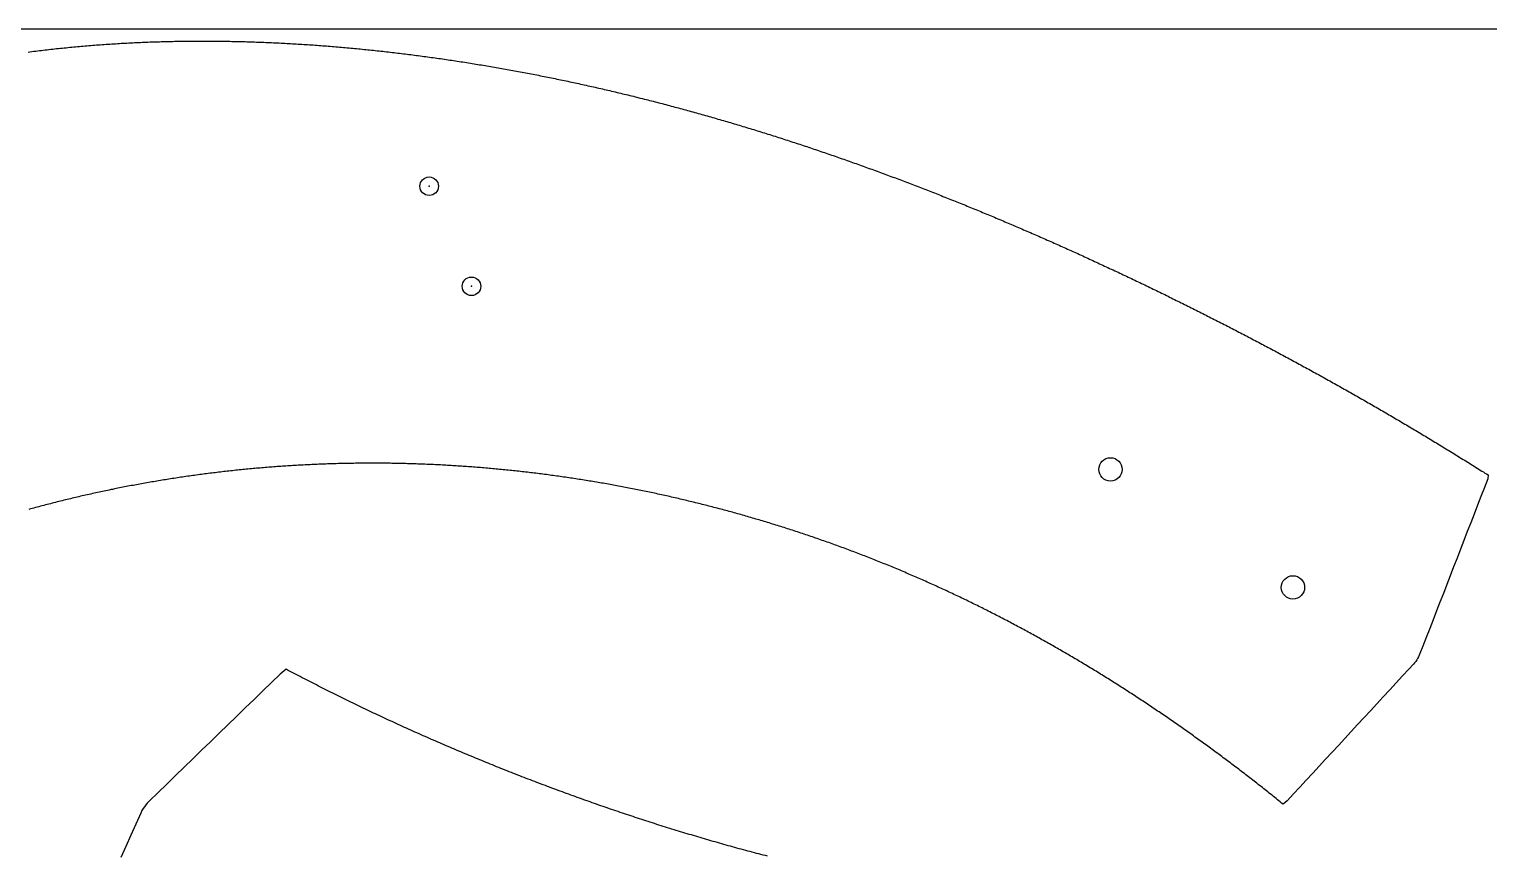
# Model space of a CAD drawing. Extents: x 65 to 369, y 520 to 566.
# Drawn here: x 204.83 to 245.13, y 542.97 to 565.79 of the extents above; entities that cross this region are included whole.
import ezdxf

# ---------------------------------------------------------------- set-up
doc = ezdxf.new("R2010")
doc.units = 0
doc.header["$PDMODE"] = 32
doc.header["$PDSIZE"] = 0.51
doc.layers.get('0').update_dxf_attribs({"linetype": 'CONTINUOUS'})
for name, color, linetype in [('CUT_SHEET', 1, 'CONTINUOUS'), ('DRILLING', 3, 'CONTINUOUS'), ('ENGRAVE', 4, 'CONTINUOUS')]:
    doc.layers.add(name, color=color, linetype=linetype)

# ---------------------------------------------------------------- blocks, each defined once
blk = doc.blocks.new('*U776')
at = {"layer": 'ENGRAVE'}
blk.add_point((0, 0), dxfattribs=at)
blk = doc.blocks.new('*U777')
at = {"layer": 'ENGRAVE', "color": 0, "linetype": 'BYBLOCK'}
for p in [(0, 0), (3, 0)]:
    blk.add_blockref('*U776', p, dxfattribs=at)

msp = doc.modelspace()

# ---------------------------------------------------------------- linework, layer by layer
for points in [[(204.798, 565.155, 0), (204.851, 565.161, 0), (204.903, 565.168, 0), (204.955, 565.175, 0), (205.008, 565.181, 0), (205.06, 565.188, 0), (205.113, 565.194, 0), (205.165, 565.201, 0), (205.217, 565.207, 0), (205.27, 565.213, 0), (205.322, 565.219, 0), (205.375, 565.225, 0), (205.427, 565.231, 0), (205.48, 565.237, 0), (205.532, 565.242, 0), (205.585, 565.248, 0), (205.637, 565.254, 0), (205.69, 565.259, 0), (205.742, 565.265, 0), (205.795, 565.27, 0), (205.847, 565.275, 0), (205.9, 565.28, 0), (205.952, 565.286, 0), (206.005, 565.291, 0), (206.057, 565.296, 0), (206.11, 565.3, 0), (206.162, 565.305, 0), (206.215, 565.31, 0), (206.267, 565.315, 0), (206.32, 565.319, 0), (206.372, 565.324, 0), (206.425, 565.328, 0), (206.478, 565.332, 0), (206.53, 565.337, 0), (206.583, 565.341, 0), (206.635, 565.345, 0), (206.688, 565.349, 0), (206.74, 565.353, 0), (206.793, 565.357, 0), (206.846, 565.361, 0), (206.898, 565.364, 0), (206.951, 565.368, 0), (207.003, 565.372, 0), (207.056, 565.375, 0), (207.108, 565.379, 0), (207.161, 565.382, 0), (207.214, 565.385, 0), (207.266, 565.388, 0), (207.319, 565.392, 0), (207.371, 565.395, 0), (207.424, 565.398, 0), (207.477, 565.4, 0), (207.529, 565.403, 0), (207.582, 565.406, 0), (207.634, 565.409, 0), (207.687, 565.411, 0), (207.74, 565.414, 0), (207.792, 565.416, 0), (207.845, 565.419, 0), (207.898, 565.421, 0), (207.95, 565.423, 0), (208.003, 565.425, 0), (208.055, 565.428, 0), (208.108, 565.43, 0), (208.161, 565.432, 0), (208.213, 565.433, 0), (208.266, 565.435, 0), (208.318, 565.437, 0), (208.371, 565.439, 0), (208.424, 565.44, 0), (208.476, 565.442, 0), (208.529, 565.443, 0), (208.581, 565.445, 0), (208.634, 565.446, 0), (208.687, 565.447, 0), (208.739, 565.448, 0), (208.792, 565.45, 0), (208.844, 565.451, 0), (208.897, 565.452, 0), (208.95, 565.452, 0), (209.002, 565.453, 0), (209.055, 565.454, 0), (209.107, 565.455, 0), (209.16, 565.455, 0), (209.212, 565.456, 0), (209.265, 565.456, 0), (209.318, 565.457, 0), (209.37, 565.457, 0), (209.423, 565.457, 0), (209.475, 565.458, 0), (209.528, 565.458, 0), (209.58, 565.458, 0), (209.633, 565.458, 0), (209.686, 565.458, 0), (209.738, 565.458, 0), (209.791, 565.457, 0), (209.843, 565.457, 0), (209.896, 565.457, 0), (209.948, 565.457, 0), (210.001, 565.456, 0), (210.053, 565.456, 0), (210.106, 565.455, 0), (210.158, 565.454, 0), (210.211, 565.454, 0), (210.263, 565.453, 0), (210.316, 565.452, 0), (210.368, 565.451, 0), (210.421, 565.45, 0), (210.473, 565.449, 0), (210.526, 565.448, 0), (210.578, 565.447, 0), (210.631, 565.445, 0), (210.683, 565.444, 0), (210.736, 565.443, 0), (210.788, 565.441, 0), (210.84, 565.44, 0), (210.893, 565.438, 0), (210.945, 565.437, 0), (210.998, 565.435, 0), (211.05, 565.433, 0), (211.103, 565.431, 0), (211.155, 565.43, 0), (211.207, 565.428, 0), (211.26, 565.426, 0), (211.312, 565.424, 0), (211.364, 565.421, 0), (211.417, 565.419, 0), (211.469, 565.417, 0), (211.521, 565.415, 0), (211.574, 565.412, 0), (211.626, 565.41, 0), (211.678, 565.407, 0), (211.731, 565.405, 0), (211.783, 565.402, 0), (211.835, 565.399, 0), (211.888, 565.397, 0), (211.94, 565.394, 0), (211.992, 565.391, 0), (212.044, 565.388, 0), (212.097, 565.385, 0), (212.149, 565.382, 0), (212.201, 565.379, 0), (212.253, 565.376, 0), (212.305, 565.373, 0), (212.358, 565.369, 0), (212.41, 565.366, 0), (212.462, 565.363, 0), (212.514, 565.359, 0), (212.566, 565.356, 0), (212.618, 565.352, 0), (212.67, 565.349, 0), (212.723, 565.345, 0), (212.775, 565.341, 0), (212.827, 565.337, 0), (212.879, 565.334, 0), (212.931, 565.33, 0), (212.983, 565.326, 0), (213.035, 565.322, 0), (213.087, 565.318, 0), (213.139, 565.313, 0), (213.191, 565.309, 0), (213.243, 565.305, 0), (213.295, 565.301, 0), (213.347, 565.296, 0), (213.399, 565.292, 0), (213.451, 565.287, 0), (213.503, 565.283, 0), (213.555, 565.278, 0), (213.607, 565.274, 0), (213.659, 565.269, 0), (213.711, 565.264, 0), (213.763, 565.259, 0), (213.815, 565.254, 0), (213.866, 565.249, 0), (213.918, 565.244, 0), (213.97, 565.239, 0), (214.022, 565.234, 0), (214.074, 565.229, 0), (214.126, 565.224, 0), (214.177, 565.219, 0), (214.229, 565.213, 0), (214.281, 565.208, 0), (214.333, 565.203, 0), (214.385, 565.197, 0), (214.436, 565.191, 0), (214.488, 565.186, 0), (214.54, 565.18, 0), (214.592, 565.175, 0), (214.643, 565.169, 0), (214.695, 565.163, 0), (214.747, 565.157, 0), (214.798, 565.151, 0), (214.85, 565.145, 0), (214.902, 565.139, 0), (214.953, 565.133, 0), (215.005, 565.127, 0), (215.057, 565.121, 0), (215.108, 565.115, 0), (215.16, 565.108, 0), (215.211, 565.102, 0), (215.263, 565.096, 0), (215.314, 565.089, 0), (215.366, 565.083, 0), (215.417, 565.076, 0), (215.469, 565.069, 0), (215.52, 565.063, 0), (215.572, 565.056, 0), (215.623, 565.049, 0), (215.675, 565.042, 0), (215.726, 565.036, 0), (215.778, 565.029, 0), (215.829, 565.022, 0), (215.881, 565.015, 0), (215.932, 565.008, 0), (215.983, 565.001, 0), (216.035, 564.993, 0), (216.086, 564.986, 0), (216.138, 564.979, 0), (216.189, 564.972, 0), (216.24, 564.964, 0), (216.292, 564.957, 0), (216.343, 564.949, 0), (216.394, 564.942, 0), (216.445, 564.934, 0), (216.497, 564.927, 0), (216.548, 564.919, 0), (216.599, 564.911, 0), (216.65, 564.903, 0), (216.702, 564.896, 0), (216.753, 564.888, 0), (216.804, 564.88, 0), (216.855, 564.872, 0), (216.906, 564.864, 0), (216.957, 564.856, 0), (217.009, 564.848, 0), (217.06, 564.839, 0), (217.111, 564.831, 0), (217.162, 564.823, 0), (217.213, 564.815, 0), (217.264, 564.806, 0), (217.315, 564.798, 0), (217.366, 564.789, 0), (217.417, 564.781, 0), (217.468, 564.772, 0), (217.519, 564.764, 0), (217.57, 564.755, 0), (217.621, 564.746, 0), (217.672, 564.737, 0), (217.723, 564.729, 0), (217.774, 564.72, 0), (217.825, 564.711, 0), (217.876, 564.702, 0), (217.927, 564.693, 0), (217.978, 564.684, 0), (218.029, 564.675, 0), (218.08, 564.665, 0), (218.131, 564.656, 0), (218.181, 564.647, 0), (218.232, 564.638, 0), (218.283, 564.628, 0), (218.334, 564.619, 0), (218.385, 564.609, 0), (218.436, 564.6, 0), (218.486, 564.59, 0), (218.537, 564.581, 0), (218.588, 564.571, 0), (218.639, 564.561, 0), (218.689, 564.552, 0), (218.74, 564.542, 0), (218.791, 564.532, 0), (218.841, 564.522, 0), (218.892, 564.512, 0), (218.943, 564.502, 0), (218.993, 564.492, 0), (219.044, 564.482, 0), (219.095, 564.472, 0), (219.145, 564.462, 0), (219.196, 564.452, 0), (219.247, 564.441, 0), (219.297, 564.431, 0), (219.348, 564.421, 0), (219.398, 564.41, 0), (219.449, 564.4, 0), (219.499, 564.389, 0), (219.55, 564.379, 0), (219.6, 564.368, 0), (219.651, 564.358, 0), (219.701, 564.347, 0), (219.752, 564.336, 0), (219.802, 564.325, 0), (219.853, 564.315, 0), (219.903, 564.304, 0), (219.954, 564.293, 0), (220.004, 564.282, 0), (220.054, 564.271, 0), (220.105, 564.26, 0), (220.155, 564.249, 0), (220.205, 564.238, 0), (220.256, 564.226, 0), (220.306, 564.215, 0), (220.356, 564.204, 0), (220.407, 564.193, 0), (220.457, 564.181, 0), (220.507, 564.17, 0), (220.558, 564.158, 0), (220.608, 564.147, 0), (220.658, 564.135, 0), (220.708, 564.124, 0), (220.759, 564.112, 0), (220.809, 564.1, 0), (220.859, 564.089, 0), (220.909, 564.077, 0), (220.959, 564.065, 0), (221.009, 564.053, 0), (221.06, 564.041, 0), (221.11, 564.029, 0), (221.16, 564.017, 0), (221.21, 564.005, 0), (221.26, 563.993, 0), (221.31, 563.981, 0), (221.36, 563.969, 0), (221.41, 563.957, 0), (221.46, 563.944, 0), (221.51, 563.932, 0), (221.56, 563.92, 0), (221.61, 563.907, 0), (221.66, 563.895, 0), (221.71, 563.883, 0), (221.76, 563.87, 0), (221.81, 563.857, 0), (221.86, 563.845, 0), (221.91, 563.832, 0), (221.96, 563.82, 0), (222.01, 563.807, 0), (222.06, 563.794, 0), (222.109, 563.781, 0), (222.159, 563.768, 0), (222.209, 563.755, 0), (222.259, 563.743, 0), (222.309, 563.73, 0), (222.359, 563.716, 0), (222.408, 563.703, 0), (222.458, 563.69, 0), (222.508, 563.677, 0), (222.558, 563.664, 0), (222.607, 563.651, 0), (222.657, 563.637, 0), (222.707, 563.624, 0), (222.757, 563.611, 0), (222.806, 563.597, 0), (222.856, 563.584, 0), (222.906, 563.57, 0), (222.955, 563.557, 0), (223.005, 563.543, 0), (223.054, 563.53, 0), (223.104, 563.516, 0), (223.154, 563.502, 0), (223.203, 563.489, 0), (223.253, 563.475, 0), (223.302, 563.461, 0), (223.352, 563.447, 0), (223.401, 563.433, 0), (223.451, 563.419, 0), (223.5, 563.405, 0), (223.55, 563.391, 0), (223.599, 563.377, 0), (223.649, 563.363, 0), (223.698, 563.349, 0), (223.748, 563.335, 0), (223.797, 563.32, 0), (223.847, 563.306, 0), (223.896, 563.292, 0), (223.945, 563.277, 0), (223.995, 563.263, 0), (224.044, 563.249, 0), (224.093, 563.234, 0), (224.143, 563.22, 0), (224.192, 563.205, 0), (224.241, 563.19, 0), (224.291, 563.176, 0), (224.34, 563.161, 0), (224.389, 563.146, 0), (224.438, 563.132, 0), (224.488, 563.117, 0), (224.537, 563.102, 0), (224.586, 563.087, 0), (224.635, 563.072, 0), (224.685, 563.057, 0), (224.734, 563.042, 0), (224.783, 563.027, 0), (224.832, 563.012, 0), (224.881, 562.997, 0), (224.93, 562.982, 0), (224.979, 562.967, 0), (225.028, 562.952, 0), (225.077, 562.936, 0), (225.127, 562.921, 0), (225.176, 562.906, 0), (225.225, 562.89, 0), (225.274, 562.875, 0), (225.323, 562.859, 0), (225.372, 562.844, 0), (225.421, 562.828, 0), (225.47, 562.813, 0), (225.519, 562.797, 0), (225.568, 562.782, 0), (225.616, 562.766, 0), (225.665, 562.75, 0), (225.714, 562.734, 0), (225.763, 562.719, 0), (225.812, 562.703, 0), (225.861, 562.687, 0), (225.91, 562.671, 0), (225.959, 562.655, 0), (226.007, 562.639, 0), (226.056, 562.623, 0), (226.105, 562.607, 0), (226.154, 562.591, 0), (226.203, 562.575, 0), (226.251, 562.559, 0), (226.3, 562.543, 0), (226.349, 562.526, 0), (226.397, 562.51, 0), (226.446, 562.494, 0), (226.495, 562.477, 0), (226.543, 562.461, 0), (226.592, 562.445, 0), (226.641, 562.428, 0), (226.689, 562.412, 0), (226.738, 562.395, 0), (226.787, 562.379, 0), (226.835, 562.362, 0), (226.884, 562.345, 0), (226.932, 562.329, 0), (226.981, 562.312, 0), (227.029, 562.295, 0), (227.078, 562.278, 0), (227.126, 562.262, 0), (227.175, 562.245, 0), (227.223, 562.228, 0), (227.272, 562.211, 0), (227.32, 562.194, 0), (227.369, 562.177, 0), (227.417, 562.16, 0), (227.466, 562.143, 0), (227.514, 562.126, 0), (227.562, 562.109, 0), (227.611, 562.091, 0), (227.659, 562.074, 0), (227.707, 562.057, 0), (227.756, 562.04, 0), (227.804, 562.022, 0), (227.852, 562.005, 0), (227.901, 561.988, 0), (227.949, 561.97, 0), (227.997, 561.953, 0), (228.045, 561.935, 0), (228.094, 561.918, 0), (228.142, 561.9, 0), (228.19, 561.883, 0), (228.238, 561.865, 0), (228.286, 561.848, 0), (228.335, 561.83, 0), (228.383, 561.812, 0), (228.431, 561.794, 0), (228.479, 561.777, 0), (228.527, 561.759, 0), (228.575, 561.741, 0), (228.623, 561.723, 0), (228.671, 561.705, 0), (228.719, 561.687, 0), (228.767, 561.669, 0), (228.815, 561.651, 0), (228.863, 561.633, 0), (228.911, 561.615, 0), (228.959, 561.597, 0), (229.007, 561.579, 0), (229.055, 561.561, 0), (229.103, 561.542, 0), (229.151, 561.524, 0), (229.199, 561.506, 0), (229.247, 561.488, 0), (229.295, 561.469, 0), (229.343, 561.451, 0), (229.391, 561.432, 0), (229.438, 561.414, 0), (229.486, 561.396, 0), (229.534, 561.377, 0), (229.582, 561.358, 0), (229.63, 561.34, 0), (229.677, 561.321, 0), (229.725, 561.303, 0), (229.773, 561.284, 0), (229.821, 561.265, 0), (229.868, 561.247, 0), (229.916, 561.228, 0), (229.964, 561.209, 0), (230.011, 561.19, 0), (230.059, 561.171, 0), (230.107, 561.152, 0), (230.154, 561.134, 0), (230.202, 561.115, 0), (230.25, 561.096, 0), (230.297, 561.077, 0), (230.345, 561.058, 0), (230.392, 561.039, 0), (230.44, 561.019, 0), (230.487, 561, 0), (230.535, 560.981, 0), (230.582, 560.962, 0), (230.63, 560.943, 0), (230.677, 560.923, 0), (230.725, 560.904, 0), (230.772, 560.885, 0), (230.82, 560.865, 0), (230.867, 560.846, 0), (230.915, 560.827, 0), (230.962, 560.807, 0), (231.009, 560.788, 0), (231.057, 560.768, 0), (231.104, 560.749, 0), (231.151, 560.729, 0), (231.199, 560.71, 0), (231.246, 560.69, 0), (231.293, 560.67, 0), (231.341, 560.651, 0), (231.388, 560.631, 0), (231.435, 560.611, 0), (231.482, 560.592, 0), (231.53, 560.572, 0), (231.577, 560.552, 0), (231.624, 560.532, 0), (231.671, 560.512, 0), (231.718, 560.492, 0), (231.766, 560.472, 0), (231.813, 560.452, 0), (231.86, 560.432, 0), (231.907, 560.412, 0), (231.954, 560.392, 0), (232.001, 560.372, 0), (232.048, 560.352, 0), (232.095, 560.332, 0), (232.142, 560.312, 0), (232.189, 560.292, 0), (232.236, 560.271, 0), (232.283, 560.251, 0), (232.33, 560.231, 0), (232.377, 560.211, 0), (232.424, 560.19, 0), (232.471, 560.17, 0), (232.518, 560.149, 0), (232.565, 560.129, 0), (232.612, 560.109, 0), (232.659, 560.088, 0), (232.706, 560.068, 0), (232.752, 560.047, 0), (232.799, 560.027, 0), (232.846, 560.006, 0), (232.893, 559.985, 0), (232.94, 559.965, 0), (232.987, 559.944, 0), (233.033, 559.923, 0), (233.08, 559.903, 0), (233.127, 559.882, 0), (233.174, 559.861, 0), (233.22, 559.84, 0), (233.267, 559.82, 0), (233.314, 559.799, 0), (233.36, 559.778, 0), (233.407, 559.757, 0), (233.454, 559.736, 0), (233.5, 559.715, 0), (233.547, 559.694, 0), (233.593, 559.673, 0), (233.64, 559.652, 0), (233.687, 559.631, 0), (233.733, 559.61, 0), (233.78, 559.589, 0), (233.826, 559.568, 0), (233.873, 559.546, 0), (233.919, 559.525, 0), (233.966, 559.504, 0), (234.012, 559.483, 0), (234.059, 559.462, 0), (234.105, 559.44, 0), (234.151, 559.419, 0), (234.198, 559.398, 0), (234.244, 559.376, 0), (234.291, 559.355, 0), (234.337, 559.333, 0), (234.383, 559.312, 0), (234.43, 559.291, 0), (234.476, 559.269, 0), (234.522, 559.248, 0), (234.569, 559.226, 0), (234.615, 559.204, 0), (234.661, 559.183, 0), (234.707, 559.161, 0), (234.754, 559.14, 0), (234.8, 559.118, 0), (234.846, 559.096, 0), (234.892, 559.075, 0), (234.938, 559.053, 0), (234.985, 559.031, 0), (235.031, 559.009, 0), (235.077, 558.988, 0), (235.123, 558.966, 0), (235.169, 558.944, 0), (235.215, 558.922, 0), (235.261, 558.9, 0), (235.307, 558.878, 0), (235.353, 558.856, 0), (235.399, 558.834, 0), (235.445, 558.812, 0), (235.492, 558.79, 0), (235.538, 558.768, 0), (235.583, 558.746, 0), (235.629, 558.724, 0), (235.675, 558.702, 0), (235.721, 558.68, 0), (235.767, 558.658, 0), (235.813, 558.636, 0), (235.859, 558.613, 0), (235.905, 558.591, 0), (235.951, 558.569, 0), (235.997, 558.547, 0), (236.043, 558.524, 0), (236.088, 558.502, 0), (236.134, 558.48, 0), (236.18, 558.457, 0), (236.226, 558.435, 0), (236.272, 558.412, 0), (236.317, 558.39, 0), (236.363, 558.367, 0), (236.409, 558.345, 0), (236.455, 558.322, 0), (236.5, 558.3, 0), (236.546, 558.277, 0), (236.592, 558.255, 0), (236.637, 558.232, 0), (236.683, 558.21, 0), (236.729, 558.187, 0), (236.774, 558.164, 0), (236.82, 558.142, 0), (236.865, 558.119, 0), (236.911, 558.096, 0), (236.957, 558.073, 0), (237.002, 558.05, 0), (237.048, 558.028, 0), (237.093, 558.005, 0), (237.139, 557.982, 0), (237.184, 557.959, 0), (237.23, 557.936, 0), (237.275, 557.913, 0), (237.321, 557.89, 0), (237.366, 557.867, 0), (237.412, 557.844, 0), (237.457, 557.821, 0), (237.502, 557.798, 0), (237.548, 557.775, 0), (237.593, 557.752, 0), (237.639, 557.729, 0), (237.684, 557.706, 0), (237.729, 557.682, 0), (237.775, 557.659, 0), (237.82, 557.636, 0), (237.865, 557.613, 0), (237.911, 557.59, 0), (237.956, 557.566, 0), (238.001, 557.543, 0), (238.046, 557.52, 0), (238.092, 557.496, 0), (238.137, 557.473, 0), (238.182, 557.449, 0), (238.227, 557.426, 0), (238.272, 557.402, 0), (238.318, 557.379, 0), (238.363, 557.355, 0), (238.408, 557.332, 0), (238.453, 557.308, 0), (238.498, 557.285, 0), (238.543, 557.261, 0), (238.588, 557.238, 0), (238.633, 557.214, 0), (238.679, 557.19, 0), (238.724, 557.167, 0), (238.769, 557.143, 0), (238.814, 557.119, 0), (238.859, 557.095, 0), (238.904, 557.072, 0), (238.949, 557.048, 0), (238.994, 557.024, 0), (239.039, 557, 0), (239.084, 556.976, 0), (239.129, 556.952, 0), (239.173, 556.928, 0), (239.218, 556.904, 0), (239.263, 556.88, 0), (239.308, 556.856, 0), (239.353, 556.832, 0), (239.398, 556.808, 0), (239.443, 556.784, 0), (239.488, 556.76, 0), (239.532, 556.736, 0), (239.577, 556.712, 0), (239.622, 556.688, 0), (239.667, 556.664, 0), (239.712, 556.639, 0), (239.756, 556.615, 0), (239.801, 556.591, 0), (239.846, 556.567, 0), (239.89, 556.542, 0), (239.935, 556.518, 0), (239.98, 556.494, 0), (240.025, 556.469, 0), (240.069, 556.445, 0), (240.114, 556.42, 0), (240.158, 556.396, 0), (240.203, 556.371, 0), (240.248, 556.347, 0), (240.292, 556.322, 0), (240.337, 556.298, 0), (240.381, 556.273, 0), (240.426, 556.249, 0), (240.471, 556.224, 0), (240.515, 556.199, 0), (240.56, 556.175, 0), (240.604, 556.15, 0), (240.649, 556.125, 0), (240.693, 556.101, 0), (240.737, 556.076, 0), (240.782, 556.051, 0), (240.826, 556.026, 0), (240.871, 556.001, 0), (240.915, 555.977, 0), (240.96, 555.952, 0), (241.004, 555.927, 0), (241.048, 555.902, 0), (241.093, 555.877, 0), (241.137, 555.852, 0), (241.181, 555.827, 0), (241.226, 555.802, 0), (241.27, 555.777, 0), (241.314, 555.752, 0), (241.358, 555.727, 0), (241.403, 555.702, 0), (241.447, 555.677, 0), (241.491, 555.651, 0), (241.535, 555.626, 0), (241.579, 555.601, 0), (241.624, 555.576, 0), (241.668, 555.551, 0), (241.712, 555.525, 0), (241.756, 555.5, 0), (241.8, 555.475, 0), (241.844, 555.449, 0), (241.888, 555.424, 0), (241.932, 555.398, 0), (241.976, 555.373, 0), (242.02, 555.348, 0), (242.064, 555.322, 0), (242.108, 555.297, 0), (242.152, 555.271, 0), (242.196, 555.246, 0), (242.24, 555.22, 0), (242.284, 555.194, 0), (242.328, 555.169, 0), (242.372, 555.143, 0), (242.416, 555.118, 0), (242.46, 555.092, 0), (242.504, 555.066, 0), (242.548, 555.04, 0), (242.592, 555.015, 0), (242.635, 554.989, 0), (242.679, 554.963, 0), (242.723, 554.937, 0), (242.767, 554.911, 0), (242.811, 554.886, 0), (242.854, 554.86, 0), (242.898, 554.834, 0), (242.942, 554.808, 0), (242.986, 554.782, 0), (243.029, 554.756, 0), (243.073, 554.73, 0), (243.117, 554.704, 0), (243.16, 554.678, 0), (243.204, 554.652, 0), (243.248, 554.625, 0), (243.291, 554.599, 0), (243.335, 554.573, 0), (243.378, 554.547, 0), (243.422, 554.521, 0), (243.465, 554.495, 0), (243.509, 554.468, 0), (243.552, 554.442, 0), (243.596, 554.416, 0), (243.639, 554.389, 0), (243.683, 554.363, 0), (243.726, 554.337, 0), (243.77, 554.31, 0), (243.813, 554.284, 0), (243.857, 554.257, 0), (243.9, 554.231, 0), (243.943, 554.204, 0), (243.987, 554.178, 0), (244.03, 554.151, 0), (244.074, 554.125, 0), (244.117, 554.098, 0), (244.16, 554.072, 0), (244.203, 554.045, 0), (244.247, 554.018, 0), (244.29, 553.992, 0), (244.333, 553.965, 0), (244.377, 553.938, 0), (244.42, 553.911, 0), (244.463, 553.885, 0), (244.506, 553.858, 0), (244.549, 553.831, 0), (244.592, 553.804, 0), (244.636, 553.777, 0), (244.679, 553.75, 0), (244.722, 553.724, 0), (244.765, 553.697, 0), (244.808, 553.67, 0), (244.851, 553.643, 0), (244.894, 553.616, 0), (244.937, 553.589, 0), (244.98, 553.562, 0), (245.023, 553.534, 0), (245.066, 553.507, 0), (245.109, 553.48, 0), (245.102, 553.374, 0), (245.007, 553.131, 0), (244.913, 552.888, 0), (244.819, 552.644, 0), (244.724, 552.401, 0), (244.63, 552.158, 0), (244.535, 551.915, 0), (244.441, 551.672, 0), (244.347, 551.428, 0), (244.252, 551.185, 0), (244.158, 550.942, 0), (244.063, 550.699, 0), (243.969, 550.456, 0), (243.875, 550.212, 0), (243.78, 549.969, 0), (243.686, 549.726, 0), (243.591, 549.483, 0), (243.497, 549.24, 0), (243.403, 548.997, 0), (243.308, 548.753, 0), (243.229, 548.55, 0), (243.21, 548.504, 0), (243.188, 548.46, 0), (243.164, 548.416, 0), (243.138, 548.374, 0), (243.11, 548.333, 0), (243.079, 548.294, 0), (243.047, 548.256, 0), (242.924, 548.123, 0), (242.747, 547.931, 0), (242.57, 547.739, 0), (242.393, 547.548, 0), (242.216, 547.356, 0), (242.039, 547.165, 0), (241.862, 546.973, 0), (241.685, 546.781, 0), (241.508, 546.59, 0), (241.331, 546.398, 0), (241.154, 546.207, 0), (240.977, 546.015, 0), (240.8, 545.823, 0), (240.623, 545.632, 0), (240.446, 545.44, 0), (240.269, 545.249, 0), (240.091, 545.057, 0), (239.914, 544.866, 0), (239.737, 544.674, 0), (239.56, 544.482, 0), (239.447, 544.393, 0), (239.41, 544.424, 0), (239.372, 544.454, 0), (239.334, 544.485, 0), (239.296, 544.515, 0), (239.258, 544.546, 0), (239.22, 544.576, 0), (239.182, 544.607, 0), (239.144, 544.637, 0), (239.106, 544.667, 0), (239.068, 544.698, 0), (239.03, 544.728, 0), (238.992, 544.758, 0), (238.954, 544.788, 0), (238.916, 544.818, 0), (238.878, 544.848, 0), (238.84, 544.878, 0), (238.801, 544.908, 0), (238.763, 544.938, 0), (238.725, 544.968, 0), (238.687, 544.998, 0), (238.648, 545.028, 0), (238.61, 545.058, 0), (238.572, 545.088, 0), (238.533, 545.117, 0), (238.495, 545.147, 0), (238.456, 545.177, 0), (238.418, 545.206, 0), (238.38, 545.236, 0), (238.341, 545.266, 0), (238.303, 545.295, 0), (238.264, 545.324, 0), (238.225, 545.354, 0), (238.187, 545.383, 0), (238.148, 545.413, 0), (238.11, 545.442, 0), (238.071, 545.471, 0), (238.032, 545.5, 0), (237.993, 545.53, 0), (237.955, 545.559, 0), (237.916, 545.588, 0), (237.877, 545.617, 0), (237.838, 545.646, 0), (237.799, 545.675, 0), (237.761, 545.704, 0), (237.722, 545.733, 0), (237.683, 545.762, 0), (237.644, 545.791, 0), (237.605, 545.819, 0), (237.566, 545.848, 0), (237.527, 545.877, 0), (237.488, 545.905, 0), (237.449, 545.934, 0), (237.41, 545.963, 0), (237.371, 545.991, 0), (237.331, 546.02, 0), (237.292, 546.048, 0), (237.253, 546.077, 0), (237.214, 546.105, 0), (237.175, 546.133, 0), (237.135, 546.162, 0), (237.096, 546.19, 0), (237.057, 546.218, 0), (237.017, 546.246, 0), (236.978, 546.274, 0), (236.939, 546.302, 0), (236.899, 546.331, 0), (236.86, 546.359, 0), (236.82, 546.386, 0), (236.781, 546.414, 0), (236.741, 546.442, 0), (236.702, 546.47, 0), (236.662, 546.498, 0), (236.623, 546.526, 0), (236.583, 546.553, 0), (236.544, 546.581, 0), (236.504, 546.609, 0), (236.464, 546.636, 0), (236.425, 546.664, 0), (236.385, 546.691, 0), (236.345, 546.719, 0), (236.305, 546.746, 0), (236.265, 546.773, 0), (236.226, 546.801, 0), (236.186, 546.828, 0), (236.146, 546.855, 0), (236.106, 546.882, 0), (236.066, 546.91, 0), (236.026, 546.937, 0), (235.986, 546.964, 0), (235.946, 546.991, 0), (235.906, 547.018, 0), (235.866, 547.045, 0), (235.826, 547.072, 0), (235.786, 547.098, 0), (235.746, 547.125, 0), (235.706, 547.152, 0), (235.665, 547.179, 0), (235.625, 547.205, 0), (235.585, 547.232, 0), (235.545, 547.258, 0), (235.505, 547.285, 0), (235.464, 547.311, 0), (235.424, 547.338, 0), (235.384, 547.364, 0), (235.343, 547.391, 0), (235.303, 547.417, 0), (235.262, 547.443, 0), (235.222, 547.469, 0), (235.182, 547.496, 0), (235.141, 547.522, 0), (235.101, 547.548, 0), (235.06, 547.574, 0), (235.019, 547.6, 0), (234.979, 547.626, 0), (234.938, 547.652, 0), (234.898, 547.678, 0), (234.857, 547.703, 0), (234.816, 547.729, 0), (234.775, 547.755, 0), (234.735, 547.78, 0), (234.694, 547.806, 0), (234.653, 547.832, 0), (234.612, 547.857, 0), (234.572, 547.883, 0), (234.531, 547.908, 0), (234.49, 547.933, 0), (234.449, 547.959, 0), (234.408, 547.984, 0), (234.367, 548.009, 0), (234.326, 548.035, 0), (234.285, 548.06, 0), (234.244, 548.085, 0), (234.203, 548.11, 0), (234.162, 548.135, 0), (234.121, 548.16, 0), (234.08, 548.185, 0), (234.038, 548.21, 0), (233.997, 548.234, 0), (233.956, 548.259, 0), (233.915, 548.284, 0), (233.873, 548.309, 0), (233.832, 548.333, 0), (233.791, 548.358, 0), (233.75, 548.382, 0), (233.708, 548.407, 0), (233.667, 548.431, 0), (233.625, 548.456, 0), (233.584, 548.48, 0), (233.543, 548.504, 0), (233.501, 548.529, 0), (233.46, 548.553, 0), (233.418, 548.577, 0), (233.376, 548.601, 0), (233.335, 548.625, 0), (233.293, 548.649, 0), (233.252, 548.673, 0), (233.21, 548.697, 0), (233.168, 548.721, 0), (233.127, 548.745, 0), (233.085, 548.769, 0), (233.043, 548.792, 0), (233.001, 548.816, 0), (232.959, 548.84, 0), (232.918, 548.863, 0), (232.876, 548.887, 0), (232.834, 548.91, 0), (232.792, 548.933, 0), (232.75, 548.957, 0), (232.708, 548.98, 0), (232.666, 549.003, 0), (232.624, 549.027, 0), (232.582, 549.05, 0), (232.54, 549.073, 0), (232.498, 549.096, 0), (232.456, 549.119, 0), (232.414, 549.142, 0), (232.372, 549.165, 0), (232.329, 549.188, 0), (232.287, 549.211, 0), (232.245, 549.233, 0), (232.203, 549.256, 0), (232.16, 549.279, 0), (232.118, 549.301, 0), (232.076, 549.324, 0), (232.033, 549.347, 0), (231.991, 549.369, 0), (231.949, 549.391, 0), (231.906, 549.414, 0), (231.864, 549.436, 0), (231.821, 549.458, 0), (231.779, 549.481, 0), (231.736, 549.503, 0), (231.694, 549.525, 0), (231.651, 549.547, 0), (231.609, 549.569, 0), (231.566, 549.591, 0), (231.523, 549.613, 0), (231.481, 549.635, 0), (231.438, 549.656, 0), (231.395, 549.678, 0), (231.352, 549.7, 0), (231.31, 549.721, 0), (231.267, 549.743, 0), (231.224, 549.765, 0), (231.181, 549.786, 0), (231.138, 549.808, 0), (231.095, 549.829, 0), (231.052, 549.85, 0), (231.009, 549.872, 0), (230.967, 549.893, 0), (230.924, 549.914, 0), (230.88, 549.935, 0), (230.837, 549.956, 0), (230.794, 549.977, 0), (230.751, 549.998, 0), (230.708, 550.019, 0), (230.665, 550.04, 0), (230.622, 550.061, 0), (230.579, 550.081, 0), (230.535, 550.102, 0), (230.492, 550.123, 0), (230.449, 550.143, 0), (230.406, 550.164, 0), (230.362, 550.184, 0), (230.319, 550.205, 0), (230.275, 550.225, 0), (230.232, 550.245, 0), (230.189, 550.266, 0), (230.145, 550.286, 0), (230.102, 550.306, 0), (230.058, 550.326, 0), (230.015, 550.346, 0), (229.971, 550.366, 0), (229.928, 550.386, 0), (229.884, 550.406, 0), (229.84, 550.426, 0), (229.797, 550.446, 0), (229.753, 550.465, 0), (229.709, 550.485, 0), (229.666, 550.505, 0), (229.622, 550.524, 0), (229.578, 550.544, 0), (229.534, 550.563, 0), (229.49, 550.583, 0), (229.447, 550.602, 0), (229.403, 550.621, 0), (229.359, 550.64, 0), (229.315, 550.66, 0), (229.271, 550.679, 0), (229.227, 550.698, 0), (229.183, 550.717, 0), (229.139, 550.736, 0), (229.095, 550.755, 0), (229.051, 550.773, 0), (229.007, 550.792, 0), (228.963, 550.811, 0), (228.918, 550.83, 0), (228.874, 550.848, 0), (228.83, 550.867, 0), (228.786, 550.885, 0), (228.741, 550.904, 0), (228.697, 550.922, 0), (228.653, 550.94, 0), (228.609, 550.959, 0), (228.564, 550.977, 0), (228.52, 550.995, 0), (228.475, 551.013, 0), (228.431, 551.031, 0), (228.387, 551.049, 0), (228.342, 551.067, 0), (228.298, 551.085, 0), (228.253, 551.103, 0), (228.208, 551.121, 0), (228.164, 551.138, 0), (228.119, 551.156, 0), (228.075, 551.173, 0), (228.03, 551.191, 0), (227.985, 551.209, 0), (227.941, 551.226, 0), (227.896, 551.243, 0), (227.851, 551.261, 0), (227.806, 551.278, 0), (227.762, 551.295, 0), (227.717, 551.312, 0), (227.672, 551.329, 0), (227.627, 551.346, 0), (227.582, 551.363, 0), (227.537, 551.38, 0), (227.492, 551.397, 0), (227.447, 551.414, 0), (227.402, 551.431, 0), (227.357, 551.447, 0), (227.312, 551.464, 0), (227.267, 551.481, 0), (227.222, 551.497, 0), (227.177, 551.514, 0), (227.132, 551.53, 0), (227.087, 551.546, 0), (227.042, 551.563, 0), (226.996, 551.579, 0), (226.951, 551.595, 0), (226.906, 551.611, 0), (226.861, 551.627, 0), (226.815, 551.643, 0), (226.77, 551.659, 0), (226.725, 551.675, 0), (226.679, 551.691, 0), (226.634, 551.707, 0), (226.589, 551.723, 0), (226.543, 551.738, 0), (226.498, 551.754, 0), (226.452, 551.769, 0), (226.407, 551.785, 0), (226.361, 551.8, 0), (226.316, 551.816, 0), (226.27, 551.831, 0), (226.225, 551.846, 0), (226.179, 551.862, 0), (226.133, 551.877, 0), (226.088, 551.892, 0), (226.042, 551.907, 0), (225.996, 551.922, 0), (225.951, 551.937, 0), (225.905, 551.952, 0), (225.859, 551.966, 0), (225.813, 551.981, 0), (225.768, 551.996, 0), (225.722, 552.011, 0), (225.676, 552.025, 0), (225.63, 552.04, 0), (225.584, 552.054, 0), (225.539, 552.069, 0), (225.493, 552.083, 0), (225.447, 552.097, 0), (225.401, 552.111, 0), (225.355, 552.126, 0), (225.309, 552.14, 0), (225.263, 552.154, 0), (225.217, 552.168, 0), (225.171, 552.182, 0), (225.125, 552.196, 0), (225.079, 552.21, 0), (225.033, 552.223, 0), (224.987, 552.237, 0), (224.94, 552.251, 0), (224.894, 552.264, 0), (224.848, 552.278, 0), (224.802, 552.291, 0), (224.756, 552.305, 0), (224.71, 552.318, 0), (224.663, 552.331, 0), (224.617, 552.345, 0), (224.571, 552.358, 0), (224.525, 552.371, 0), (224.478, 552.384, 0), (224.432, 552.397, 0), (224.386, 552.41, 0), (224.339, 552.423, 0), (224.293, 552.436, 0), (224.246, 552.449, 0), (224.2, 552.461, 0), (224.154, 552.474, 0), (224.107, 552.487, 0), (224.061, 552.499, 0), (224.014, 552.512, 0), (223.968, 552.524, 0), (223.921, 552.537, 0), (223.875, 552.549, 0), (223.828, 552.561, 0), (223.782, 552.573, 0), (223.735, 552.586, 0), (223.688, 552.598, 0), (223.642, 552.61, 0), (223.595, 552.622, 0), (223.549, 552.634, 0), (223.502, 552.646, 0), (223.455, 552.657, 0), (223.409, 552.669, 0), (223.362, 552.681, 0), (223.315, 552.692, 0), (223.268, 552.704, 0), (223.222, 552.715, 0), (223.175, 552.727, 0), (223.128, 552.738, 0), (223.081, 552.75, 0), (223.035, 552.761, 0), (222.988, 552.772, 0), (222.941, 552.783, 0), (222.894, 552.794, 0), (222.847, 552.805, 0), (222.8, 552.816, 0), (222.754, 552.827, 0), (222.707, 552.838, 0), (222.66, 552.849, 0), (222.613, 552.86, 0), (222.566, 552.87, 0), (222.519, 552.881, 0), (222.472, 552.892, 0), (222.425, 552.902, 0), (222.378, 552.912, 0), (222.331, 552.923, 0), (222.284, 552.933, 0), (222.237, 552.943, 0), (222.19, 552.954, 0), (222.143, 552.964, 0), (222.096, 552.974, 0), (222.049, 552.984, 0), (222.001, 552.994, 0), (221.954, 553.004, 0), (221.907, 553.014, 0), (221.86, 553.023, 0), (221.813, 553.033, 0), (221.766, 553.043, 0), (221.719, 553.052, 0), (221.671, 553.062, 0), (221.624, 553.072, 0), (221.577, 553.081, 0), (221.53, 553.09, 0), (221.483, 553.1, 0), (221.435, 553.109, 0), (221.388, 553.118, 0), (221.341, 553.127, 0), (221.293, 553.136, 0), (221.246, 553.145, 0), (221.199, 553.154, 0), (221.152, 553.163, 0), (221.104, 553.172, 0), (221.057, 553.181, 0), (221.01, 553.189, 0), (220.962, 553.198, 0), (220.915, 553.207, 0), (220.867, 553.215, 0), (220.82, 553.224, 0), (220.773, 553.232, 0), (220.725, 553.241, 0), (220.678, 553.249, 0), (220.63, 553.257, 0), (220.583, 553.265, 0), (220.536, 553.273, 0), (220.488, 553.281, 0), (220.441, 553.289, 0), (220.393, 553.297, 0), (220.346, 553.305, 0), (220.298, 553.313, 0), (220.251, 553.321, 0), (220.203, 553.328, 0), (220.156, 553.336, 0), (220.108, 553.344, 0), (220.06, 553.351, 0), (220.013, 553.359, 0), (219.965, 553.366, 0), (219.918, 553.373, 0), (219.87, 553.381, 0), (219.823, 553.388, 0), (219.775, 553.395, 0), (219.727, 553.402, 0), (219.68, 553.409, 0), (219.632, 553.416, 0), (219.585, 553.423, 0), (219.537, 553.43, 0), (219.489, 553.437, 0), (219.442, 553.443, 0), (219.394, 553.45, 0), (219.346, 553.456, 0), (219.299, 553.463, 0), (219.251, 553.469, 0), (219.203, 553.476, 0), (219.156, 553.482, 0), (219.108, 553.489, 0), (219.06, 553.495, 0), (219.012, 553.501, 0), (218.965, 553.507, 0), (218.917, 553.513, 0), (218.869, 553.519, 0), (218.822, 553.525, 0), (218.774, 553.531, 0), (218.726, 553.537, 0), (218.678, 553.542, 0), (218.63, 553.548, 0), (218.583, 553.554, 0), (218.535, 553.559, 0), (218.487, 553.565, 0), (218.439, 553.57, 0), (218.392, 553.576, 0), (218.344, 553.581, 0), (218.296, 553.586, 0), (218.248, 553.591, 0), (218.2, 553.596, 0), (218.152, 553.601, 0), (218.105, 553.606, 0), (218.057, 553.611, 0), (218.009, 553.616, 0), (217.961, 553.621, 0), (217.913, 553.626, 0), (217.865, 553.63, 0), (217.817, 553.635, 0), (217.77, 553.64, 0), (217.722, 553.644, 0), (217.674, 553.649, 0), (217.626, 553.653, 0), (217.578, 553.657, 0), (217.53, 553.662, 0), (217.482, 553.666, 0), (217.434, 553.67, 0), (217.386, 553.674, 0), (217.339, 553.678, 0), (217.291, 553.682, 0), (217.243, 553.686, 0), (217.195, 553.69, 0), (217.147, 553.693, 0), (217.099, 553.697, 0), (217.051, 553.701, 0), (217.003, 553.704, 0), (216.955, 553.708, 0), (216.907, 553.711, 0), (216.859, 553.715, 0), (216.811, 553.718, 0), (216.763, 553.721, 0), (216.715, 553.724, 0), (216.667, 553.727, 0), (216.619, 553.73, 0), (216.571, 553.733, 0), (216.524, 553.736, 0), (216.476, 553.739, 0), (216.428, 553.742, 0), (216.38, 553.745, 0), (216.332, 553.748, 0), (216.284, 553.75, 0), (216.236, 553.753, 0), (216.188, 553.755, 0), (216.14, 553.758, 0), (216.092, 553.76, 0), (216.044, 553.762, 0), (215.996, 553.765, 0), (215.948, 553.767, 0), (215.9, 553.769, 0), (215.852, 553.771, 0), (215.804, 553.773, 0), (215.756, 553.775, 0), (215.708, 553.777, 0), (215.66, 553.779, 0), (215.612, 553.78, 0), (215.564, 553.782, 0), (215.516, 553.784, 0), (215.468, 553.785, 0), (215.42, 553.787, 0), (215.372, 553.788, 0), (215.324, 553.79, 0), (215.276, 553.791, 0), (215.228, 553.792, 0), (215.18, 553.793, 0), (215.132, 553.795, 0), (215.084, 553.796, 0), (215.036, 553.797, 0), (214.988, 553.798, 0), (214.94, 553.798, 0), (214.892, 553.799, 0), (214.844, 553.8, 0), (214.796, 553.801, 0), (214.748, 553.801, 0), (214.7, 553.802, 0), (214.652, 553.802, 0), (214.604, 553.803, 0), (214.556, 553.803, 0), (214.508, 553.803, 0), (214.46, 553.804, 0), (214.412, 553.804, 0), (214.364, 553.804, 0), (214.316, 553.804, 0), (214.268, 553.804, 0), (214.22, 553.804, 0), (214.172, 553.804, 0), (214.124, 553.804, 0), (214.076, 553.803, 0), (214.028, 553.803, 0), (213.98, 553.803, 0), (213.932, 553.802, 0), (213.884, 553.802, 0), (213.836, 553.801, 0), (213.788, 553.8, 0), (213.74, 553.8, 0), (213.692, 553.799, 0), (213.644, 553.798, 0), (213.596, 553.797, 0), (213.548, 553.796, 0), (213.5, 553.795, 0), (213.452, 553.794, 0), (213.404, 553.793, 0), (213.356, 553.792, 0), (213.308, 553.791, 0), (213.26, 553.789, 0), (213.212, 553.788, 0), (213.164, 553.786, 0), (213.116, 553.785, 0), (213.069, 553.783, 0), (213.021, 553.782, 0), (212.973, 553.78, 0), (212.925, 553.778, 0), (212.877, 553.776, 0), (212.829, 553.774, 0), (212.781, 553.772, 0), (212.733, 553.77, 0), (212.685, 553.768, 0), (212.637, 553.766, 0), (212.589, 553.764, 0), (212.542, 553.762, 0), (212.494, 553.759, 0), (212.446, 553.757, 0), (212.398, 553.754, 0), (212.35, 553.752, 0), (212.302, 553.749, 0), (212.254, 553.746, 0), (212.206, 553.744, 0), (212.159, 553.741, 0), (212.111, 553.738, 0), (212.063, 553.735, 0), (212.015, 553.732, 0), (211.967, 553.729, 0), (211.919, 553.726, 0), (211.872, 553.723, 0), (211.824, 553.719, 0), (211.776, 553.716, 0), (211.728, 553.713, 0), (211.68, 553.709, 0), (211.633, 553.706, 0), (211.585, 553.702, 0), (211.537, 553.699, 0), (211.489, 553.695, 0), (211.442, 553.691, 0), (211.394, 553.687, 0), (211.346, 553.683, 0), (211.298, 553.679, 0), (211.251, 553.675, 0), (211.203, 553.671, 0), (211.155, 553.667, 0), (211.107, 553.663, 0), (211.06, 553.659, 0), (211.012, 553.654, 0), (210.964, 553.65, 0), (210.917, 553.646, 0), (210.869, 553.641, 0), (210.821, 553.636, 0), (210.774, 553.632, 0), (210.726, 553.627, 0), (210.678, 553.622, 0), (210.631, 553.617, 0), (210.583, 553.613, 0), (210.535, 553.608, 0), (210.488, 553.603, 0), (210.44, 553.597, 0), (210.393, 553.592, 0), (210.345, 553.587, 0), (210.297, 553.582, 0), (210.25, 553.576, 0), (210.202, 553.571, 0), (210.155, 553.565, 0), (210.107, 553.56, 0), (210.06, 553.554, 0), (210.012, 553.549, 0), (209.965, 553.543, 0), (209.917, 553.537, 0), (209.87, 553.531, 0), (209.822, 553.525, 0), (209.775, 553.519, 0), (209.727, 553.513, 0), (209.68, 553.507, 0), (209.632, 553.501, 0), (209.585, 553.495, 0), (209.537, 553.488, 0), (209.49, 553.482, 0), (209.443, 553.476, 0), (209.395, 553.469, 0), (209.348, 553.463, 0), (209.3, 553.456, 0), (209.253, 553.449, 0), (209.206, 553.443, 0), (209.158, 553.436, 0), (209.111, 553.429, 0), (209.064, 553.422, 0), (209.016, 553.415, 0), (208.969, 553.408, 0), (208.922, 553.401, 0), (208.875, 553.394, 0), (208.827, 553.386, 0), (208.78, 553.379, 0), (208.733, 553.372, 0), (208.686, 553.364, 0), (208.638, 553.357, 0), (208.591, 553.349, 0), (208.544, 553.341, 0), (208.497, 553.334, 0), (208.45, 553.326, 0), (208.403, 553.318, 0), (208.355, 553.31, 0), (208.308, 553.302, 0), (208.261, 553.294, 0), (208.214, 553.286, 0), (208.167, 553.278, 0), (208.12, 553.27, 0), (208.073, 553.262, 0), (208.026, 553.253, 0), (207.979, 553.245, 0), (207.932, 553.237, 0), (207.885, 553.228, 0), (207.838, 553.219, 0), (207.791, 553.211, 0), (207.744, 553.202, 0), (207.697, 553.193, 0), (207.65, 553.185, 0), (207.603, 553.176, 0), (207.556, 553.167, 0), (207.509, 553.158, 0), (207.462, 553.149, 0), (207.415, 553.139, 0), (207.368, 553.13, 0), (207.322, 553.121, 0), (207.275, 553.112, 0), (207.228, 553.102, 0), (207.181, 553.093, 0), (207.134, 553.083, 0), (207.088, 553.074, 0), (207.041, 553.064, 0), (206.994, 553.054, 0), (206.947, 553.045, 0), (206.901, 553.035, 0), (206.854, 553.025, 0), (206.807, 553.015, 0), (206.761, 553.005, 0), (206.714, 552.995, 0), (206.667, 552.985, 0), (206.621, 552.975, 0), (206.574, 552.964, 0), (206.527, 552.954, 0), (206.481, 552.944, 0), (206.434, 552.933, 0), (206.388, 552.923, 0), (206.341, 552.912, 0), (206.295, 552.901, 0), (206.248, 552.891, 0), (206.202, 552.88, 0), (206.155, 552.869, 0), (206.109, 552.858, 0), (206.062, 552.847, 0), (206.016, 552.836, 0), (205.97, 552.825, 0), (205.923, 552.814, 0), (205.877, 552.803, 0), (205.831, 552.792, 0), (205.784, 552.78, 0), (205.738, 552.769, 0), (205.692, 552.757, 0), (205.645, 552.746, 0), (205.599, 552.734, 0), (205.553, 552.723, 0), (205.507, 552.711, 0), (205.46, 552.699, 0), (205.414, 552.687, 0), (205.368, 552.676, 0), (205.322, 552.664, 0), (205.276, 552.652, 0), (205.23, 552.64, 0), (205.184, 552.627, 0), (205.137, 552.615, 0), (205.091, 552.603, 0), (205.045, 552.591, 0), (204.999, 552.578, 0), (204.953, 552.566, 0), (204.907, 552.553, 0), (204.861, 552.541, 0), (204.815, 552.528, 0)], [(225.214, 542.956, 0), (225.154, 542.971, 0), (225.093, 542.987, 0), (225.033, 543.003, 0), (224.973, 543.018, 0), (224.913, 543.034, 0), (224.852, 543.05, 0), (224.792, 543.066, 0), (224.732, 543.082, 0), (224.672, 543.098, 0), (224.612, 543.114, 0), (224.552, 543.131, 0), (224.491, 543.147, 0), (224.431, 543.163, 0), (224.371, 543.18, 0), (224.311, 543.196, 0), (224.251, 543.213, 0), (224.191, 543.23, 0), (224.131, 543.246, 0), (224.071, 543.263, 0), (224.011, 543.28, 0), (223.951, 543.297, 0), (223.891, 543.314, 0), (223.831, 543.331, 0), (223.771, 543.348, 0), (223.711, 543.365, 0), (223.651, 543.383, 0), (223.591, 543.4, 0), (223.531, 543.417, 0), (223.471, 543.435, 0), (223.411, 543.452, 0), (223.351, 543.47, 0), (223.292, 543.488, 0), (223.232, 543.505, 0), (223.172, 543.523, 0), (223.112, 543.541, 0), (223.052, 543.559, 0), (222.992, 543.577, 0), (222.933, 543.595, 0), (222.873, 543.613, 0), (222.813, 543.631, 0), (222.753, 543.649, 0), (222.694, 543.668, 0), (222.634, 543.686, 0), (222.574, 543.705, 0), (222.515, 543.723, 0), (222.455, 543.742, 0), (222.395, 543.76, 0), (222.336, 543.779, 0), (222.276, 543.798, 0), (222.217, 543.817, 0), (222.157, 543.835, 0), (222.097, 543.854, 0), (222.038, 543.873, 0), (221.978, 543.893, 0), (221.919, 543.912, 0), (221.859, 543.931, 0), (221.8, 543.95, 0), (221.74, 543.97, 0), (221.681, 543.989, 0), (221.621, 544.008, 0), (221.562, 544.028, 0), (221.503, 544.048, 0), (221.443, 544.067, 0), (221.384, 544.087, 0), (221.324, 544.107, 0), (221.265, 544.127, 0), (221.206, 544.146, 0), (221.146, 544.166, 0), (221.087, 544.186, 0), (221.028, 544.207, 0), (220.968, 544.227, 0), (220.909, 544.247, 0), (220.85, 544.267, 0), (220.791, 544.287, 0), (220.731, 544.308, 0), (220.672, 544.328, 0), (220.613, 544.349, 0), (220.554, 544.369, 0), (220.495, 544.39, 0), (220.435, 544.411, 0), (220.376, 544.432, 0), (220.317, 544.452, 0), (220.258, 544.473, 0), (220.199, 544.494, 0), (220.14, 544.515, 0), (220.081, 544.536, 0), (220.022, 544.557, 0), (219.963, 544.579, 0), (219.904, 544.6, 0), (219.845, 544.621, 0), (219.786, 544.642, 0), (219.727, 544.664, 0), (219.668, 544.685, 0), (219.609, 544.707, 0), (219.55, 544.729, 0), (219.491, 544.75, 0), (219.432, 544.772, 0), (219.374, 544.794, 0), (219.315, 544.816, 0), (219.256, 544.837, 0), (219.197, 544.859, 0), (219.138, 544.881, 0), (219.08, 544.903, 0), (219.021, 544.926, 0), (218.962, 544.948, 0), (218.904, 544.97, 0), (218.845, 544.992, 0), (218.786, 545.015, 0), (218.728, 545.037, 0), (218.669, 545.06, 0), (218.61, 545.082, 0), (218.552, 545.105, 0), (218.493, 545.127, 0), (218.435, 545.15, 0), (218.376, 545.173, 0), (218.318, 545.196, 0), (218.259, 545.219, 0), (218.201, 545.242, 0), (218.142, 545.265, 0), (218.084, 545.288, 0), (218.025, 545.311, 0), (217.967, 545.334, 0), (217.909, 545.357, 0), (217.85, 545.381, 0), (217.792, 545.404, 0), (217.734, 545.427, 0), (217.675, 545.451, 0), (217.617, 545.474, 0), (217.559, 545.498, 0), (217.501, 545.522, 0), (217.442, 545.545, 0), (217.384, 545.569, 0), (217.326, 545.593, 0), (217.268, 545.617, 0), (217.21, 545.641, 0), (217.152, 545.665, 0), (217.094, 545.689, 0), (217.036, 545.713, 0), (216.978, 545.737, 0), (216.92, 545.761, 0), (216.862, 545.785, 0), (216.804, 545.81, 0), (216.746, 545.834, 0), (216.688, 545.858, 0), (216.63, 545.883, 0), (216.572, 545.907, 0), (216.514, 545.932, 0), (216.457, 545.957, 0), (216.399, 545.981, 0), (216.341, 546.006, 0), (216.283, 546.031, 0), (216.226, 546.056, 0), (216.168, 546.081, 0), (216.11, 546.106, 0), (216.053, 546.131, 0), (215.995, 546.156, 0), (215.937, 546.181, 0), (215.88, 546.206, 0), (215.822, 546.231, 0), (215.765, 546.257, 0), (215.707, 546.282, 0), (215.65, 546.307, 0), (215.592, 546.333, 0), (215.535, 546.358, 0), (215.478, 546.384, 0), (215.42, 546.41, 0), (215.363, 546.435, 0), (215.306, 546.461, 0), (215.248, 546.487, 0), (215.191, 546.513, 0), (215.134, 546.539, 0), (215.077, 546.565, 0), (215.02, 546.591, 0), (214.963, 546.617, 0), (214.906, 546.643, 0), (214.848, 546.67, 0), (214.791, 546.696, 0), (214.734, 546.722, 0), (214.677, 546.749, 0), (214.621, 546.775, 0), (214.564, 546.802, 0), (214.507, 546.828, 0), (214.45, 546.855, 0), (214.393, 546.882, 0), (214.336, 546.908, 0), (214.28, 546.935, 0), (214.223, 546.962, 0), (214.166, 546.989, 0), (214.11, 547.016, 0), (214.053, 547.043, 0), (213.996, 547.07, 0), (213.94, 547.097, 0), (213.883, 547.125, 0), (213.827, 547.152, 0), (213.77, 547.179, 0), (213.714, 547.207, 0), (213.657, 547.234, 0), (213.601, 547.262, 0), (213.545, 547.289, 0), (213.488, 547.317, 0), (213.432, 547.345, 0), (213.376, 547.372, 0), (213.32, 547.4, 0), (213.264, 547.428, 0), (213.208, 547.456, 0), (213.151, 547.484, 0), (213.095, 547.512, 0), (213.039, 547.54, 0), (212.983, 547.569, 0), (212.927, 547.597, 0), (212.872, 547.625, 0), (212.816, 547.653, 0), (212.76, 547.682, 0), (212.704, 547.71, 0), (212.648, 547.739, 0), (212.593, 547.768, 0), (212.537, 547.796, 0), (212.481, 547.825, 0), (212.426, 547.854, 0), (212.37, 547.883, 0), (212.315, 547.912, 0), (212.259, 547.941, 0), (212.204, 547.97, 0), (212.148, 547.999, 0), (212.093, 548.028, 0), (212.037, 548.057, 0), (211.982, 548.086, 0), (211.927, 548.116, 0), (211.758, 547.984, 0), (211.517, 547.751, 0), (211.277, 547.517, 0), (211.036, 547.283, 0), (210.795, 547.05, 0), (210.554, 546.816, 0), (210.313, 546.582, 0), (210.073, 546.348, 0), (209.832, 546.115, 0), (209.591, 545.881, 0), (209.35, 545.647, 0), (209.109, 545.414, 0), (208.868, 545.18, 0), (208.628, 544.946, 0), (208.387, 544.712, 0), (208.146, 544.479, 0), (208.089, 544.421, 0), (208.048, 544.373, 0), (208.009, 544.321, 0), (207.974, 544.268, 0), (207.942, 544.213, 0), (207.909, 544.144, 0), (207.771, 543.838, 0), (207.633, 543.532, 0), (207.495, 543.227, 0), (207.356, 542.921, 0)]]:
    msp.add_polyline3d(points)
at = {"layer": 'CUT_SHEET'}
msp.add_lwpolyline([(171.3097, 565.7852), (171.3097, 519.7852), (265.3097, 519.7852), (265.3097, 565.7852)], close=True, dxfattribs=at)
at = {"layer": 'DRILLING'}
for centre in [(234.6832, 553.6344), (239.7213, 550.3759)]:
    msp.add_circle(centre, 0.3225, dxfattribs=at)

# ---------------------------------------------------------------- block references
at = {"layer": 'ENGRAVE', "xscale": -1, "rotation": 112.9286605995996}
msp.add_blockref('*U777', (215.8723, 561.4508), dxfattribs=at)

doc.saveas('drawing.dxf')
